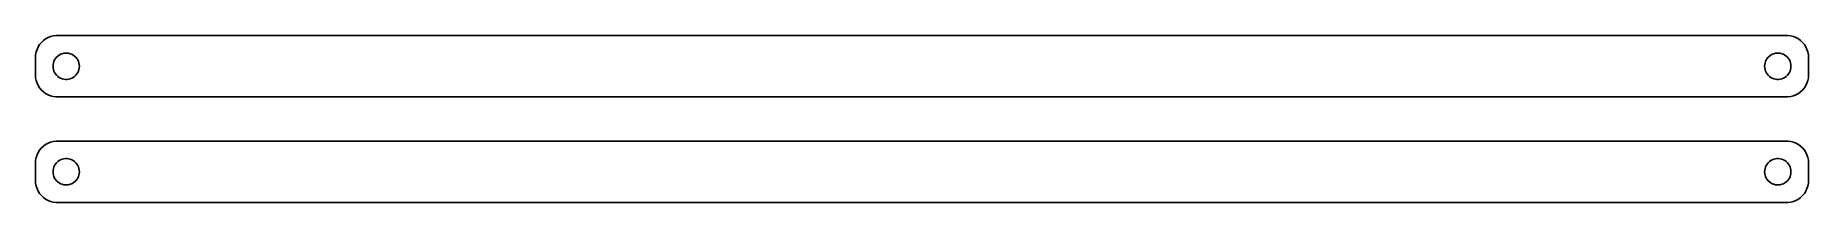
# Model space of a CAD drawing. Header units: metres. Extents: x -202 to 202, y 17 to 55.
import ezdxf

# ---------------------------------------------------------------- set-up
doc = ezdxf.new("R2010")
doc.units = ezdxf.units.M

msp = doc.modelspace()

# ---------------------------------------------------------------- linework, layer by layer
for p, q in [((-201.045, 52.9389), (-201.382, 52.4088)), ((-200.645, 53.4227), (-201.045, 52.9389)), ((-200.187, 53.8526), (-200.645, 53.4227)), ((-199.679, 54.2216), (-200.187, 53.8526)), ((-199.129, 54.5241), (-199.679, 54.2216)), ((-198.545, 54.7553), (-199.129, 54.5241)), ((-197.937, 54.9114), (-198.545, 54.7553)), ((-197.314, 54.9901), (-197.937, 54.9114)), ((197.314, 54.9901), (-197.314, 54.9901)), ((197.937, 54.9114), (197.314, 54.9901)), ((198.545, 54.7553), (197.937, 54.9114)), ((199.129, 54.5241), (198.545, 54.7553)), ((199.679, 54.2216), (199.129, 54.5241)), ((200.187, 53.8526), (199.679, 54.2216)), ((200.645, 53.4227), (200.187, 53.8526)), ((201.045, 52.9389), (200.645, 53.4227)), ((201.382, 52.4088), (201.045, 52.9389)), ((-201.961, 50.6267), (-202, 50)), ((-202, 50), (-202, 46)), ((-201.843, 51.2434), (-201.961, 50.6267)), ((-201.649, 51.8406), (-201.843, 51.2434)), ((-201.382, 52.4088), (-201.649, 51.8406)), ((-197.976, 48.376), (-197.906, 48.7461)), ((-197.906, 48.7461), (-197.789, 49.1044)), ((-197.789, 49.1044), (-197.629, 49.4453)), ((-197.629, 49.4453), (-197.427, 49.7634)), ((-197.427, 49.7634), (-197.187, 50.0536)), ((-197.187, 50.0536), (-196.912, 50.3115)), ((-196.912, 50.3115), (-196.607, 50.533)), ((-196.607, 50.533), (-196.277, 50.7145)), ((-196.277, 50.7145), (-195.927, 50.8532)), ((-195.927, 50.8532), (-195.562, 50.9469)), ((-195.562, 50.9469), (-195.188, 50.9941)), ((-195.188, 50.9941), (-194.812, 50.9941)), ((-194.812, 50.9941), (-194.438, 50.9469)), ((-194.438, 50.9469), (-194.073, 50.8532)), ((-194.073, 50.8532), (-193.723, 50.7145)), ((-193.723, 50.7145), (-193.393, 50.533)), ((-193.393, 50.533), (-193.088, 50.3115)), ((-193.088, 50.3115), (-192.813, 50.0536)), ((-192.813, 50.0536), (-192.573, 49.7634)), ((-192.573, 49.7634), (-192.371, 49.4453)), ((-192.371, 49.4453), (-192.211, 49.1044)), ((-192.211, 49.1044), (-192.094, 48.7461)), ((-192.094, 48.7461), (-192.024, 48.376)), ((192.024, 48.376), (192.094, 48.7461)), ((192.094, 48.7461), (192.211, 49.1044)), ((192.211, 49.1044), (192.371, 49.4453)), ((192.371, 49.4453), (192.573, 49.7634)), ((192.573, 49.7634), (192.813, 50.0536)), ((192.813, 50.0536), (193.088, 50.3115)), ((193.088, 50.3115), (193.393, 50.533)), ((193.393, 50.533), (193.723, 50.7145)), ((193.723, 50.7145), (194.073, 50.8532)), ((194.073, 50.8532), (194.438, 50.9469)), ((194.438, 50.9469), (194.812, 50.9941)), ((194.812, 50.9941), (195.188, 50.9941)), ((195.188, 50.9941), (195.562, 50.9469)), ((195.562, 50.9469), (195.927, 50.8532)), ((195.927, 50.8532), (196.277, 50.7145)), ((196.277, 50.7145), (196.607, 50.533)), ((196.607, 50.533), (196.912, 50.3115)), ((196.912, 50.3115), (197.187, 50.0536)), ((197.187, 50.0536), (197.427, 49.7634)), ((197.427, 49.7634), (197.629, 49.4453)), ((197.629, 49.4453), (197.789, 49.1044)), ((197.789, 49.1044), (197.906, 48.7461)), ((197.906, 48.7461), (197.976, 48.376)), ((201.649, 51.8406), (201.382, 52.4088)), ((201.843, 51.2434), (201.649, 51.8406)), ((201.961, 50.6267), (201.843, 51.2434)), ((202, 50), (201.961, 50.6267)), ((202, 46), (202, 50)), ((-202, 46), (-201.961, 45.3733)), ((-201.961, 45.3733), (-201.843, 44.7566)), ((-201.843, 44.7566), (-201.649, 44.1594)), ((-198, 48), (-197.976, 48.376)), ((-197.976, 47.624), (-198, 48)), ((-197.906, 47.2539), (-197.976, 47.624)), ((-197.789, 46.8956), (-197.906, 47.2539)), ((-197.629, 46.5547), (-197.789, 46.8956)), ((-197.427, 46.2366), (-197.629, 46.5547)), ((-197.187, 45.9464), (-197.427, 46.2366)), ((-196.912, 45.6885), (-197.187, 45.9464)), ((-196.607, 45.467), (-196.912, 45.6885)), ((-196.277, 45.2855), (-196.607, 45.467)), ((-195.927, 45.1468), (-196.277, 45.2855)), ((-195.562, 45.0531), (-195.927, 45.1468)), ((-195.188, 45.0059), (-195.562, 45.0531)), ((-194.812, 45.0059), (-195.188, 45.0059)), ((-194.438, 45.0531), (-194.812, 45.0059)), ((-194.073, 45.1468), (-194.438, 45.0531)), ((-193.723, 45.2855), (-194.073, 45.1468)), ((-193.393, 45.467), (-193.723, 45.2855)), ((-193.088, 45.6885), (-193.393, 45.467)), ((-192.813, 45.9464), (-193.088, 45.6885)), ((-192.573, 46.2366), (-192.813, 45.9464)), ((-192.371, 46.5547), (-192.573, 46.2366)), ((-192.211, 46.8956), (-192.371, 46.5547)), ((-192.094, 47.2539), (-192.211, 46.8956)), ((-192.024, 47.624), (-192.094, 47.2539)), ((-192.024, 48.376), (-192, 48)), ((-192, 48), (-192.024, 47.624)), ((192, 48), (192.024, 48.376)), ((192.024, 47.624), (192, 48)), ((192.094, 47.2539), (192.024, 47.624)), ((192.211, 46.8956), (192.094, 47.2539)), ((192.371, 46.5547), (192.211, 46.8956)), ((192.573, 46.2366), (192.371, 46.5547)), ((192.813, 45.9464), (192.573, 46.2366)), ((193.088, 45.6885), (192.813, 45.9464)), ((193.393, 45.467), (193.088, 45.6885)), ((193.723, 45.2855), (193.393, 45.467)), ((194.073, 45.1468), (193.723, 45.2855)), ((194.438, 45.0531), (194.073, 45.1468)), ((194.812, 45.0059), (194.438, 45.0531)), ((195.188, 45.0059), (194.812, 45.0059)), ((195.562, 45.0531), (195.188, 45.0059)), ((195.927, 45.1468), (195.562, 45.0531)), ((196.277, 45.2855), (195.927, 45.1468)), ((196.607, 45.467), (196.277, 45.2855)), ((196.912, 45.6885), (196.607, 45.467)), ((197.187, 45.9464), (196.912, 45.6885)), ((197.427, 46.2366), (197.187, 45.9464)), ((197.629, 46.5547), (197.427, 46.2366)), ((197.789, 46.8956), (197.629, 46.5547)), ((197.906, 47.2539), (197.789, 46.8956)), ((197.976, 47.624), (197.906, 47.2539)), ((197.976, 48.376), (198, 48)), ((198, 48), (197.976, 47.624)), ((201.649, 44.1594), (201.843, 44.7566)), ((201.843, 44.7566), (201.961, 45.3733)), ((201.961, 45.3733), (202, 46)), ((-201.649, 44.1594), (-201.382, 43.5912)), ((-201.382, 43.5912), (-201.045, 43.0611)), ((-201.045, 43.0611), (-200.645, 42.5773)), ((-200.645, 42.5773), (-200.187, 42.1474)), ((-200.187, 42.1474), (-199.679, 41.7784)), ((-199.679, 41.7784), (-199.129, 41.4759)), ((-199.129, 41.4759), (-198.545, 41.2447)), ((-198.545, 41.2447), (-197.937, 41.0886)), ((-197.937, 41.0886), (-197.314, 41.0099)), ((-197.314, 41.0099), (197.314, 41.0099)), ((197.314, 41.0099), (197.937, 41.0886)), ((197.937, 41.0886), (198.545, 41.2447)), ((198.545, 41.2447), (199.129, 41.4759)), ((199.129, 41.4759), (199.679, 41.7784)), ((199.679, 41.7784), (200.187, 42.1474)), ((200.187, 42.1474), (200.645, 42.5773)), ((200.645, 42.5773), (201.045, 43.0611)), ((201.045, 43.0611), (201.382, 43.5912)), ((201.382, 43.5912), (201.649, 44.1594)), ((-201.382, 28.4088), (-201.649, 27.8406)), ((-201.045, 28.9389), (-201.382, 28.4088)), ((-200.645, 29.4227), (-201.045, 28.9389)), ((-200.187, 29.8526), (-200.645, 29.4227)), ((-199.679, 30.2216), (-200.187, 29.8526)), ((-199.129, 30.5241), (-199.679, 30.2216)), ((-198.545, 30.7553), (-199.129, 30.5241)), ((-197.937, 30.9114), (-198.545, 30.7553)), ((-197.314, 30.9901), (-197.937, 30.9114)), ((197.314, 30.9901), (-197.314, 30.9901)), ((197.937, 30.9114), (197.314, 30.9901)), ((198.545, 30.7553), (197.937, 30.9114)), ((199.129, 30.5241), (198.545, 30.7553)), ((199.679, 30.2216), (199.129, 30.5241)), ((200.187, 29.8526), (199.679, 30.2216)), ((200.645, 29.4227), (200.187, 29.8526)), ((201.045, 28.9389), (200.645, 29.4227)), ((201.382, 28.4088), (201.045, 28.9389)), ((201.649, 27.8406), (201.382, 28.4088)), ((-201.961, 26.6267), (-202, 26)), ((-202, 26), (-202, 22)), ((-201.843, 27.2434), (-201.961, 26.6267)), ((-201.649, 27.8406), (-201.843, 27.2434)), ((-198, 24), (-197.976, 24.376)), ((-197.976, 24.376), (-197.906, 24.7461)), ((-197.906, 24.7461), (-197.789, 25.1044)), ((-197.789, 25.1044), (-197.629, 25.4453)), ((-197.629, 25.4453), (-197.427, 25.7634)), ((-197.427, 25.7634), (-197.187, 26.0536)), ((-197.187, 26.0536), (-196.912, 26.3115)), ((-196.912, 26.3115), (-196.607, 26.533)), ((-196.607, 26.533), (-196.277, 26.7145)), ((-196.277, 26.7145), (-195.927, 26.8532)), ((-195.927, 26.8532), (-195.562, 26.9469)), ((-195.562, 26.9469), (-195.188, 26.9941)), ((-195.188, 26.9941), (-194.812, 26.9941)), ((-194.812, 26.9941), (-194.438, 26.9469)), ((-194.438, 26.9469), (-194.073, 26.8532)), ((-194.073, 26.8532), (-193.723, 26.7145)), ((-193.723, 26.7145), (-193.393, 26.533)), ((-193.393, 26.533), (-193.088, 26.3115)), ((-193.088, 26.3115), (-192.813, 26.0536)), ((-192.813, 26.0536), (-192.573, 25.7634)), ((-192.573, 25.7634), (-192.371, 25.4453)), ((-192.371, 25.4453), (-192.211, 25.1044)), ((-192.211, 25.1044), (-192.094, 24.7461)), ((-192.094, 24.7461), (-192.024, 24.376)), ((-192.024, 24.376), (-192, 24)), ((192, 24), (192.024, 24.376)), ((192.024, 24.376), (192.094, 24.7461)), ((192.094, 24.7461), (192.211, 25.1044)), ((192.211, 25.1044), (192.371, 25.4453)), ((192.371, 25.4453), (192.573, 25.7634)), ((192.573, 25.7634), (192.813, 26.0536)), ((192.813, 26.0536), (193.088, 26.3115)), ((193.088, 26.3115), (193.393, 26.533)), ((193.393, 26.533), (193.723, 26.7145)), ((193.723, 26.7145), (194.073, 26.8532)), ((194.073, 26.8532), (194.438, 26.9469)), ((194.438, 26.9469), (194.812, 26.9941)), ((194.812, 26.9941), (195.188, 26.9941)), ((195.188, 26.9941), (195.562, 26.9469)), ((195.562, 26.9469), (195.927, 26.8532)), ((195.927, 26.8532), (196.277, 26.7145)), ((196.277, 26.7145), (196.607, 26.533)), ((196.607, 26.533), (196.912, 26.3115)), ((196.912, 26.3115), (197.187, 26.0536)), ((197.187, 26.0536), (197.427, 25.7634)), ((197.427, 25.7634), (197.629, 25.4453)), ((197.629, 25.4453), (197.789, 25.1044)), ((197.789, 25.1044), (197.906, 24.7461)), ((197.906, 24.7461), (197.976, 24.376)), ((197.976, 24.376), (198, 24)), ((201.843, 27.2434), (201.649, 27.8406)), ((201.961, 26.6267), (201.843, 27.2434)), ((202, 26), (201.961, 26.6267)), ((202, 22), (202, 26)), ((-202, 22), (-201.961, 21.3733)), ((-201.961, 21.3733), (-201.843, 20.7566)), ((-201.843, 20.7566), (-201.649, 20.1594)), ((-197.976, 23.624), (-198, 24)), ((-197.906, 23.2539), (-197.976, 23.624)), ((-197.789, 22.8956), (-197.906, 23.2539)), ((-197.629, 22.5547), (-197.789, 22.8956)), ((-197.427, 22.2366), (-197.629, 22.5547)), ((-197.187, 21.9464), (-197.427, 22.2366)), ((-196.912, 21.6885), (-197.187, 21.9464)), ((-196.607, 21.467), (-196.912, 21.6885)), ((-196.277, 21.2855), (-196.607, 21.467)), ((-195.927, 21.1468), (-196.277, 21.2855)), ((-195.562, 21.0531), (-195.927, 21.1468)), ((-195.188, 21.0059), (-195.562, 21.0531)), ((-194.812, 21.0059), (-195.188, 21.0059)), ((-194.438, 21.0531), (-194.812, 21.0059)), ((-194.073, 21.1468), (-194.438, 21.0531)), ((-193.723, 21.2855), (-194.073, 21.1468)), ((-193.393, 21.467), (-193.723, 21.2855)), ((-193.088, 21.6885), (-193.393, 21.467)), ((-192.813, 21.9464), (-193.088, 21.6885)), ((-192.573, 22.2366), (-192.813, 21.9464)), ((-192.371, 22.5547), (-192.573, 22.2366)), ((-192.211, 22.8956), (-192.371, 22.5547)), ((-192.094, 23.2539), (-192.211, 22.8956)), ((-192.024, 23.624), (-192.094, 23.2539)), ((-192, 24), (-192.024, 23.624)), ((192.024, 23.624), (192, 24)), ((192.094, 23.2539), (192.024, 23.624)), ((192.211, 22.8956), (192.094, 23.2539)), ((192.371, 22.5547), (192.211, 22.8956)), ((192.573, 22.2366), (192.371, 22.5547)), ((192.813, 21.9464), (192.573, 22.2366)), ((193.088, 21.6885), (192.813, 21.9464)), ((193.393, 21.467), (193.088, 21.6885)), ((193.723, 21.2855), (193.393, 21.467)), ((194.073, 21.1468), (193.723, 21.2855)), ((194.438, 21.0531), (194.073, 21.1468)), ((194.812, 21.0059), (194.438, 21.0531)), ((195.188, 21.0059), (194.812, 21.0059)), ((195.562, 21.0531), (195.188, 21.0059)), ((195.927, 21.1468), (195.562, 21.0531)), ((196.277, 21.2855), (195.927, 21.1468)), ((196.607, 21.467), (196.277, 21.2855)), ((196.912, 21.6885), (196.607, 21.467)), ((197.187, 21.9464), (196.912, 21.6885)), ((197.427, 22.2366), (197.187, 21.9464)), ((197.629, 22.5547), (197.427, 22.2366)), ((197.789, 22.8956), (197.629, 22.5547)), ((197.906, 23.2539), (197.789, 22.8956)), ((197.976, 23.624), (197.906, 23.2539)), ((198, 24), (197.976, 23.624)), ((201.649, 20.1594), (201.843, 20.7566)), ((201.843, 20.7566), (201.961, 21.3733)), ((201.961, 21.3733), (202, 22)), ((-201.649, 20.1594), (-201.382, 19.5912)), ((-201.382, 19.5912), (-201.045, 19.0611)), ((-201.045, 19.0611), (-200.645, 18.5773)), ((-200.645, 18.5773), (-200.187, 18.1474)), ((-200.187, 18.1474), (-199.679, 17.7784)), ((-199.679, 17.7784), (-199.129, 17.4759)), ((-199.129, 17.4759), (-198.545, 17.2447)), ((-198.545, 17.2447), (-197.937, 17.0886)), ((-197.937, 17.0886), (-197.314, 17.0099)), ((-197.314, 17.0099), (197.314, 17.0099)), ((197.314, 17.0099), (197.937, 17.0886)), ((197.937, 17.0886), (198.545, 17.2447)), ((198.545, 17.2447), (199.129, 17.4759)), ((199.129, 17.4759), (199.679, 17.7784)), ((199.679, 17.7784), (200.187, 18.1474)), ((200.187, 18.1474), (200.645, 18.5773)), ((200.645, 18.5773), (201.045, 19.0611)), ((201.045, 19.0611), (201.382, 19.5912)), ((201.382, 19.5912), (201.649, 20.1594))]:
    msp.add_line(p, q)

doc.saveas('drawing.dxf')
